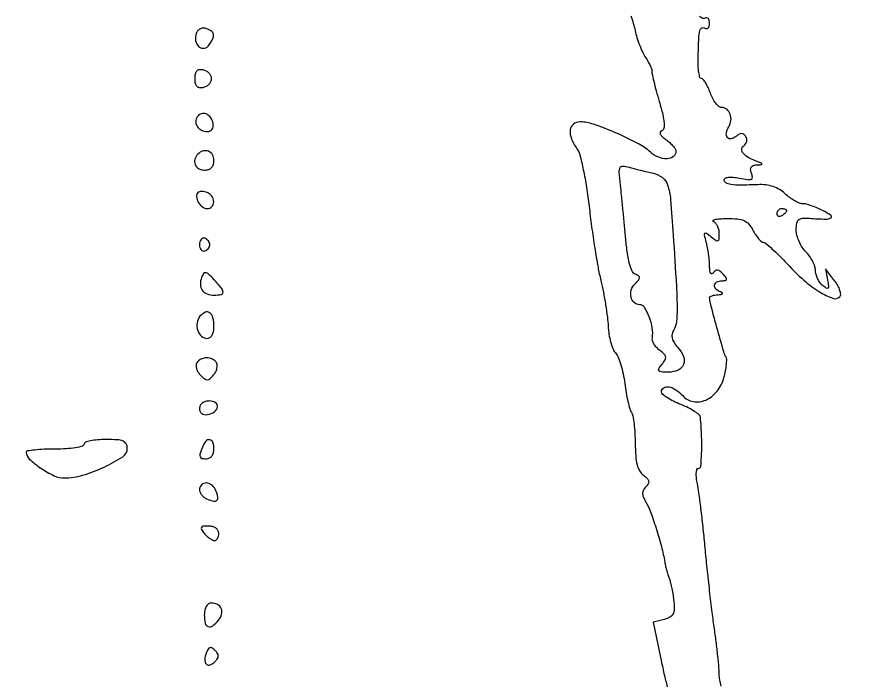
# Model space of a CAD drawing. Extents: x 0 to 4160, y 0 to 3120.
# Drawn here: x 3352 to 3526.5, y 727 to 864.9 of the extents above; entities that cross this region are included whole.
import ezdxf

# ---------------------------------------------------------------- set-up
doc = ezdxf.new("R2010")
doc.units = 0

msp = doc.modelspace()

# ---------------------------------------------------------------- linework, layer by layer
for points in [[(4159.499279, 606.274193, 0.000001), (4159.667734, 974.478125, 0.000057), (4159.806661, 1380.08378, 0.000034), (4159.883999, 1862.25)], [(757.647081, 3119.740147, 0.000002), (520.492565, 3119.487217, 0.4139)], [(1964.75, 0.149832, 0.000016), (2717.930904, 0.232101, 0.000028), (3351.473438, 0.357111)], [(3479.652456, 865.063683, -0.01311), (3480.143354, 863.495633, -0.016345), (3480.512831, 862.014667, 0.022472), (3480.90567, 860.518346, 0.016662), (3481.467872, 858.903392, 0.016916), (3482.102273, 857.411844, 0.036031), (3482.711608, 856.31739, -0.015257), (3483.256005, 855.428513, -0.020278), (3483.692335, 854.587254, -0.018015), (3483.995239, 853.874579, -0.155154), (3484.015036, 853.533702, 0.118533), (3484.009352, 853.124174, 0.003588), (3484.398787, 851.455414, 0.006915), (3484.901902, 849.487273, 0.004703), (3485.526295, 847.261554, -0.010637), (3486.259848, 844.522125, -0.039818), (3486.544847, 842.764742, -0.074189), (3486.471797, 841.674885, -0.264419), (3486.021576, 841.173859, 0.22332), (3485.73382, 840.899713, 0.21035), (3485.751909, 840.493208, 0.093635), (3486.158934, 839.953157, 0.031813), (3486.929852, 839.33658, -0.029094), (3487.722218, 838.709876, -0.034201), (3488.391894, 838.026214, -0.036542), (3488.86434, 837.383167, -0.141071), (3489, 836.911911, -0.23274), (3488.468357, 835.83164, -0.155682), (3487.148643, 835.354038, -0.107026), (3485.362693, 835.669607, -0.085264), (3483.699119, 836.708523, 0.061604), (3480.972069, 838.595532, 0.019062), (3476.456502, 840.744247, 0.017939), (3471.857414, 842.52883, 0.083763), (3469.064619, 843, 0.169824), (3467.700491, 842.522917, 0.198488), (3467.03981, 841.33071, 0.124535), (3467.283434, 839.518603, 0.057457), (3468.423948, 837.412043, -0.08889), (3469.039943, 836.081904, -0.011919), (3469.754042, 833.066731, -0.013461), (3470.425185, 829.415691, -0.010956), (3470.952343, 825.474301, 0.006218), (3471.473368, 821.276414, 0.005267), (3472.125841, 816.853218, 0.005315), (3472.805808, 812.834685, 0.014802), (3473.396304, 810.034764, -0.011262), (3473.922349, 807.625035, -0.008521), (3474.394739, 804.958937, -0.008626), (3474.752595, 802.439091, -0.019738), (3474.914214, 800.527574, 0.028053), (3475.079644, 798.894716, 0.027196), (3475.427669, 797.273323, 0.028262), (3475.891516, 795.884439, 0.083551), (3476.411632, 795.027574, -0.082311), (3476.961755, 794.126285, -0.021719), (3477.527345, 792.529052, -0.02144), (3478.020582, 790.629307, -0.020542), (3478.357563, 788.66707, 0.01126), (3478.653145, 786.731171, 0.013195), (3479.022911, 784.910987, 0.012169), (3479.411411, 783.396726, 0.07524), (3479.742236, 782.66707, -0.099879), (3480.039626, 781.915479, -0.014294), (3480.28677, 780.270113, -0.015768), (3480.464167, 778.281526, -0.012872), (3480.531874, 776.146082, 0.017699), (3480.637813, 773.585397, 0.044548), (3480.945639, 771.745595, 0.063632), (3481.470161, 770.439602, 0.108023), (3482.247076, 769.561284, -0.038056), (3483.028149, 768.89339, -0.14764), (3483.326812, 768.338957, -0.183488), (3483.236453, 767.786029, -0.06521), (3482.740243, 767.140243, 0.068627), (3482.231757, 766.46908, 0.125233), (3482.054748, 765.809408, 0.104506), (3482.202442, 765.062692, 0.038699), (3482.700857, 764.107397, -0.052249), (3483.646464, 762.168899, -0.010942), (3484.863331, 758.587749, -0.012157), (3485.978701, 754.728729, -0.021687), (3486.679315, 751.5, 0.013886), (3486.854993, 750.624743, 0.009663), (3487.099668, 749.646875, 0.009755), (3487.371101, 748.717011, 0.019825), (3487.627294, 748, -0.035039), (3487.882011, 747.212324, -0.011281), (3488.150254, 746.013634, -0.01119), (3488.389446, 744.662485, -0.012312), (3488.559387, 743.344285, -0.02925), (3488.6351, 741.666871, -0.118586), (3488.384392, 740.682751, -0.152105), (3487.754153, 740.055049, -0.058964), (3486.590041, 739.611955), (3484.292619, 739.035339), (3485.928466, 731.068847, 0.00639), (3486.607362, 727.964546, 0.009146), (3487.294649, 725.231645, 0.005626)], [(3498.429427, 725.711057, -0.023437), (3498.109045, 727.059268, -0.046835), (3498.007544, 728.149421, 0.022915), (3497.946708, 729.498589, 0.004079), (3497.696895, 732.012642, 0.004403), (3497.353882, 734.956242, 0.003958), (3496.947504, 738, -0.004646), (3496.478659, 741.548855, -0.002262), (3495.94274, 746.0875, -0.002244), (3495.42762, 750.815501, -0.003241), (3495.018111, 755, 0.00368), (3494.635422, 758.875402, 0.003919), (3494.203068, 762.664062, 0.00373), (3493.781309, 765.917261, 0.018116), (3493.461775, 767.75, -0.024841), (3493.26175, 768.996052, -0.042845), (3493.236711, 770.045313, -0.056961), (3493.366939, 770.779383, -0.331783), (3493.662813, 771, 0.385876), (3494.149551, 771.441359, 0.014275), (3494.335761, 774.129379, 0.019519), (3494.341183, 777.555446, 0.01187), (3494.0935, 781.59831, 0.200076), (3493.823439, 782.117223, 0.029537), (3492.852466, 782.835545, 0.029468), (3491.538764, 783.585913, 0.021441), (3490, 784.267865, -0.02188), (3488.467907, 784.94847, -0.030911), (3487.175, 785.694937, -0.031492), (3486.234771, 786.407286, -0.218235), (3486, 786.919555, -0.259417), (3486.453986, 787.735681, -0.186557), (3487.500317, 787.933263, -0.101422), (3488.975699, 787.336452, -0.062253), (3490.401942, 786.108353, 0.166168), (3492.597564, 784.891985, 0.148843), (3495.19151, 785.201962, 0.123485), (3497.535406, 787.021739, 0.099197), (3498.977613, 789.881093, 0.018592), (3499.302715, 791.255803, 0.023441), (3499.495699, 792.548741, 0.022528), (3499.55612, 793.62189, 0.142138), (3499.410912, 794.144147, -0.069525), (3498.929651, 795.237207, -0.001896), (3497.524165, 800.273828, -0.001996), (3496.163314, 805.301334, -0.065181), (3496, 806.54879, -0.282388), (3496.110228, 806.728398, -0.043966), (3496.514062, 806.890648, -0.038017), (3497.079417, 807.015981, -0.024275), (3497.75, 807.078947, 0.021021), (3498.416573, 807.137165, 0.185333), (3498.672067, 807.275306, 0.449116), (3498.648042, 807.45138, 0.051902), (3498.25, 807.662281, -0.104655), (3497.311678, 808.293367, -0.227126), (3497.042115, 809.097383, -0.249817), (3497.502861, 809.752703, -0.117636), (3498.539427, 810, 0.033553), (3499.312912, 810.051963, 0.325462), (3499.536787, 810.266225, 0.216837), (3499.444026, 810.63099, 0.018009), (3498.789427, 811.389335, 0.038751), (3498.142958, 811.98583, 0.137064), (3497.62667, 812.20127, 0.192921), (3497.180781, 812.083479, 0.089898), (3496.765313, 811.639335, -0.184166), (3496.48029, 811.429854, -0.34502), (3496.23108, 811.533725, -0.100546), (3496.058506, 812.070597, -0.024757), (3496.001658, 813, 0.019852), (3495.943243, 814.138039, 0.011476), (3495.787395, 815.5, 0.011457), (3495.567961, 816.861494, 0.01883), (3495.31293, 818, -0.007891), (3494.940765, 819.506184, -0.244375), (3495.034175, 819.867634, -0.385293), (3495.33265, 819.89849, -0.013599), (3496.326585, 819.127555, 0.017908), (3497.295126, 818.389594, 0.253851), (3497.7131, 818.340007, 0.283829), (3497.951559, 818.66124, 0.021368), (3498, 819.794222, 0.056711), (3497.906997, 820.611552, 0.057609), (3497.632812, 821.382508, 0.063522), (3497.22848, 821.994756, 0.119753), (3496.75, 822.337719, -0.54588), (3496.712914, 822.532741, -0.139943), (3497.065987, 822.717133, -0.03405), (3498.09261, 822.856713, -0.011929), (3499.58102, 822.921053, -0.024348), (3501.776478, 822.856611, -0.085743), (3503.140472, 822.509636, -0.110135), (3504.121117, 821.780184, -0.055171), (3505, 820.5, 0.023456), (3505.571629, 819.542691, 0.031184), (3506.182996, 818.734375, 0.032163), (3506.752782, 818.151688, 0.185145), (3507.148385, 818, -0.177955), (3507.634629, 817.821281, -0.008474), (3508.959998, 816.655572, -0.013016), (3510.502295, 815.176809, -0.008921), (3512.177536, 813.423223, 0.026434), (3515.571358, 810.111011, 0.041192), (3518.851742, 807.678613, 0.049811), (3521.57905, 806.340389, 0.294174), (3523.06091, 806.664902, 0.216433), (3523.245767, 807.160957, 0.061422), (3523.084556, 807.989065, 0.049847), (3522.647765, 808.981602, 0.035054), (3521.974323, 810), (3520.056629, 812.5), (3520.488041, 810.16098, -0.012804), (3520.690811, 808.878301, -0.221147), (3520.566973, 808.483716, -0.371247), (3520.247341, 808.445031, -0.02556), (3519.459726, 809.033424, -0.064884), (3518.900927, 809.635077, -0.044392), (3518.428795, 810.440553, -0.044462), (3518.107125, 811.314749, -0.066026), (3518, 812.122445, 0.081662), (3517.858189, 812.984929, 0.037586), (3517.4125, 814.035968, 0.03593), (3516.765369, 815.096153, 0.041409), (3516, 816, -0.054736), (3515.2343, 816.954589, -0.038664), (3514.5875, 818.169014, -0.039128), (3514.14551, 819.443263, -0.064002), (3514, 820.575366, -0.039994), (3514.110104, 821.949674, -0.175416), (3514.49935, 822.650167, -0.163384), (3515.265946, 822.967435, -0.033597), (3516.75, 822.969404, 0.007696), (3520.119051, 822.799289, 0.131857), (3521.187444, 823.046227, 0.559438), (3521.218008, 823.543924, 0.032832), (3519.635693, 824.506161, 0.018248), (3518.434342, 825.077962, 0.0182), (3517.193446, 825.561185, 0.018378), (3516.081136, 825.90307, 0.065455), (3515.34388, 826, -0.097968), (3514.645535, 826.138157, -0.031125), (3513.687048, 826.604539, -0.02972), (3512.658475, 827.270385, -0.029078), (3511.708187, 828.058006, 0.054182), (3510.526498, 828.941416, 0.053021), (3509.174212, 829.557929, 0.050447), (3507.660507, 829.898014, 0.041128), (3506, 829.961113, -0.007528), (3502.400611, 829.856079, -0.03951), (3500.426853, 829.984279, -0.091566), (3499.371934, 830.341452, -0.271841), (3499, 830.975, -0.2995), (3499.224004, 831.31542, -0.075), (3499.899813, 831.493092, -0.05024), (3500.913264, 831.500157, -0.025999), (3502.167837, 831.316433, 0.013224), (3503.912072, 831.015318, 0.133088), (3504.638396, 831.102984, 0.326449), (3504.88744, 831.504688, 0.072702), (3504.699222, 832.341433, -0.063245), (3504.516265, 833.088782, -0.169289), (3504.635094, 833.616124, -0.175218), (3505.051558, 833.943939, -0.068615), (3505.781385, 834.078947, 0.007322), (3506.708033, 834.135123, 0.299416), (3506.860298, 834.252575, 0.396893), (3506.792378, 834.403155, 0.009211), (3506, 834.71322, -0.035817), (3504.13994, 835.557682, -0.088797), (3502.975902, 836.489226, -0.190717), (3502.671399, 837.344994, -0.250599), (3503.080781, 838.049925, 0.097726), (3503.474686, 838.415716, 0.097626), (3503.700282, 838.90385, 0.098247), (3503.722971, 839.438444, 0.100366), (3503.539088, 839.936755, 0.078002), (3503.129172, 840.414373, 0.170328), (3502.684973, 840.585857, 0.137363), (3502.162191, 840.456808, 0.044453), (3501.5, 840, -0.11934), (3500.464146, 839.493007, -0.289172), (3499.696132, 839.769336, -0.219555), (3499.476746, 840.705534, -0.088103), (3499.973463, 841.957062, 0.110255), (3500.429529, 843.271582, 0.116984), (3500.268283, 844.624988, 0.135573), (3499.553683, 845.623853, 0.171734), (3498.490836, 846, -0.17594), (3497.920523, 846.207093, -0.052933), (3497.268906, 846.88125, -0.045826), (3496.645429, 847.851731, -0.036022), (3496.149845, 849, 0.022293), (3495.690809, 850.14925, 0.031806), (3495.175651, 851.119323, 0.032815), (3494.675529, 851.823767, 0.225032), (3494.30202, 852.001952, -0.334375), (3493.994909, 852.234358, -0.029105), (3493.768144, 853.251194, -0.029076), (3493.626183, 854.623361, -0.017761), (3493.610811, 856.251952, -0.003705), (3493.750193, 860.412472, -0.0445), (3493.957802, 862.002453, -0.226165), (3494.369365, 862.528793, -0.25958), (3495, 862.5, 0.146489), (3495.379403, 862.397987, 0.191582), (3495.70625, 862.538811, 0.134005), (3495.927049, 862.925364, 0.063222), (3496, 863.5, 0.0555), (3495.935388, 864.080297, 0.119904), (3495.737031, 864.480212, 0.189726), (3495.443829, 864.639133, 0.170441), (3495.104785, 864.564761, -0.160704), (3494.718783, 864.472387, -0.122111), (3494.304103, 864.612949, -0.094924), (3493.922037, 864.975437, -0.064087)]]:
    msp.add_lwpolyline(points, format="xyb")
for points in [[(3389.329363, 861.415924, 0.137947), (3389.187806, 859.885663, 0.166542), (3389.891165, 858.634039, 0.233039), (3391.016153, 858.32165, 0.207914), (3392.026328, 859.008359, 0.029379), (3392.782051, 860.375301, 0.154275), (3392.900493, 861.21484, 0.205202), (3392.503736, 861.832794, 0.057272), (3391.462146, 862.376152, 0.092829), (3390.810768, 862.495545, 0.105184), (3390.19085, 862.361182, 0.104713), (3389.67725, 861.985365, 0.091256)], [(3389, 852, 0.051314), (3389.09901, 851.037793, 0.141833), (3389.414557, 850.441706, 0.169023), (3389.958137, 850.167453, 0.080835), (3390.75, 850.190371, 0.076985), (3391.418687, 850.429863, 0.076288), (3391.985938, 850.86097, 0.081628), (3392.367648, 851.412083, 0.111169), (3392.5, 852, 0.111169), (3392.367648, 852.587917, 0.081628), (3391.985938, 853.13903, 0.076288), (3391.418687, 853.570137, 0.076985), (3390.75, 853.809629, 0.080835), (3389.958137, 853.832547, 0.169023), (3389.414557, 853.558294, 0.141833), (3389.09901, 852.962207, 0.051314)], [(3389.532624, 844.052786, 0.140675), (3389.238325, 843.005956, 0.150378), (3389.556117, 841.992904, 0.135832), (3390.426639, 841.26221, 0.107481), (3391.632341, 841, 0.107426), (3392.205027, 841.124479, 0.131351), (3392.62654, 841.471852, 0.120928), (3392.840657, 842.008508, 0.082815), (3392.823324, 842.667134, 0.103679), (3392.302492, 843.905288, 0.142821), (3391.371103, 844.66197, 0.182771), (3390.347864, 844.699843, 0.174919)], [(3389.666667, 836.333333, 0.126831), (3389.038601, 835.268934, 0.166841), (3389.094426, 834.150455, 0.169225), (3389.822676, 833.31303, 0.130671), (3391, 833, 0.072254), (3391.873159, 833.126841, 0.124864), (3392.5, 833.5, 0.124864), (3392.873159, 834.126841, 0.072254), (3393, 835, 0.130671), (3392.68697, 836.177324, 0.169225), (3391.849545, 836.905574, 0.166841), (3390.731066, 836.961399, 0.126831)], [(3484.262972, 832.348332, -0.110847), (3486.175672, 831.457554, -0.151191), (3487.264774, 829.912641, -0.056915), (3487.874517, 826.908256, -0.005538), (3488.434514, 819.5, -0.001445), (3489.092309, 808.814337, -0.013133), (3489.243237, 804.147074, -0.030168), (3489.097749, 801.468148, -0.101162), (3488.553894, 799.805939, 0.078342), (3488.212008, 798.901709, 0.108723), (3488.221919, 798.038262, 0.08879), (3488.609917, 797.133674, 0.038334), (3489.415669, 796.093185, -0.090389), (3490.566307, 794.238477, -0.18981), (3490.566024, 792.569396, -0.201016), (3489.441052, 791.414028, -0.100836), (3487.40894, 791, -0.01403), (3485.898501, 791.04239, -0.209934), (3485.439038, 791.275766, -0.327439), (3485.416308, 791.695563, -0.028494), (3486.089808, 792.608213, 0.039594), (3486.733039, 793.52156, 0.173066), (3486.856973, 794.160137, 0.163916), (3486.550869, 794.753917, 0.034639), (3485.647239, 795.515994, -0.050802), (3484.984347, 796.112685, -0.051539), (3484.458993, 796.828092, -0.056639), (3484.139297, 797.549279, -0.118627), (3484.097883, 798.157782, 0.085988), (3484.091246, 800.135111, 0.04707), (3483.445328, 802.478266, 0.046161), (3482.480613, 804.448606, 0.261538), (3481.498581, 805, -0.18455), (3480.336772, 805.443944, -0.156255), (3479.667317, 806.584409, -0.131402), (3479.727431, 808.067781, -0.121489), (3480.516791, 809.373934, 0.020882), (3481.25933, 810.181227, 0.171522), (3481.433718, 810.641531, 0.263228), (3481.24376, 810.995639, 0.049349), (3480.560811, 811.338291, -0.198541), (3479.918858, 811.946475, -0.038822), (3479.372493, 813.477303, -0.03062), (3478.912737, 815.699761, -0.013456), (3478.565263, 818.685418, 0.001066), (3478.297764, 821.614196, 0.000843), (3477.996358, 824.780664, 0.000852), (3477.706647, 827.718638, 0.002123), (3477.482014, 829.865779, -0.00829), (3477.230336, 832.596469, -0.130506), (3477.40014, 833.507775, -0.311316), (3477.952848, 833.826752, -0.049355), (3479.253261, 833.591705, 0.005681), (3480.311056, 833.303406, 0.002862), (3481.651644, 832.962525, 0.002841), (3483.041339, 832.625985, 0.004215)], [(3389.666667, 828.333333, 0.228002), (3389.366162, 827.475802, 0.104344), (3389.747442, 826.322224, 0.095783), (3390.6008, 825.345588, 0.166945), (3391.606989, 825, 0.20454), (3392.568199, 825.410382, 0.194016), (3392.964279, 826.400611, 0.156585), (3392.588249, 827.560823, 0.146107), (3391.597766, 828.32411, 0.042219), (3391.022153, 828.49089, 0.048251), (3390.452084, 828.548781, 0.054566), (3389.968997, 828.498236, 0.144015)], [(3512, 824.559017, -0.151918), (3511.934461, 824.34829, -0.038439), (3511.70625, 824.066025, -0.035638), (3511.382774, 823.768994, -0.029505), (3511, 823.5, -0.082592), (3510.6179, 823.343488, -0.161196), (3510.29375, 823.3746, -0.182303), (3510.078288, 823.586039, -0.108972), (3510, 823.940983, -0.093332), (3510.076123, 824.345238, -0.09642), (3510.29375, 824.688914, -0.099167), (3510.618444, 824.918938, -0.105053), (3511, 825, -0.042167), (3511.382849, 824.967655, -0.061769), (3511.70625, 824.870461, -0.081139), (3511.92554, 824.727648, -0.210953)], [(3390, 817.5, 0.064908), (3390.079656, 816.888977, 0.107546), (3390.315781, 816.428177, 0.143818), (3390.666526, 816.189601, 0.159683), (3391.075, 816.191667, 0.073624), (3391.485911, 816.399741, 0.066918), (3391.834219, 816.723802, 0.070382), (3392.069583, 817.110048, 0.102038), (3392.15, 817.5, 0.102038), (3392.069583, 817.889952, 0.070382), (3391.834219, 818.276198, 0.066918), (3391.485911, 818.600259, 0.073624), (3391.075, 818.808333, 0.159683), (3390.666526, 818.810399, 0.143818), (3390.315781, 818.571823, 0.107546), (3390.079656, 818.111023, 0.064908)], [(3390.440407, 810.705299, 0.092902), (3390.170742, 809.232866, 0.153971), (3390.552301, 808.040401, 0.151373), (3391.555852, 807.269374, 0.088894), (3393.059017, 807, 0.045785), (3394.491938, 807.131489, 0.364224), (3394.883904, 807.607176, 0.172699), (3394.579446, 808.437627, 0.01415), (3393.02902, 810.199226, 0.013801), (3391.881183, 811.365048, 0.144112), (3391.291807, 811.671373, 0.298888), (3390.854665, 811.492802, 0.058995)], [(3390.096054, 802.615738, 0.136399), (3389.485496, 801.254378, 0.117239), (3389.615869, 799.686062, 0.130339), (3390.410552, 798.461311, 0.186108), (3391.606989, 798, 0.160713), (3392.157867, 798.181761, 0.104077), (3392.607331, 798.688077, 0.079419), (3392.901841, 799.470334, 0.050435), (3393, 800.440983, 0.055953), (3392.791052, 802.302311, 0.177949), (3392.1202, 803.335712, 0.274792), (3391.16807, 803.43745, 0.112515)], [(3389.440693, 792.904039, 0.138594), (3389.290083, 792.37659, 0.074743), (3389.389499, 791.702837, 0.065029), (3389.711915, 790.991549, 0.057549), (3390.217578, 790.35385, 0.030231), (3391.071214, 789.597638, 0.172634), (3391.636728, 789.40859, 0.18228), (3392.176619, 789.624156, 0.034411), (3392.921993, 790.406007, 0.055445), (3393.352116, 791.059735, 0.059623), (3393.615437, 791.776508, 0.067131), (3393.681838, 792.445716, 0.130334), (3393.527073, 792.956195, 0.145502), (3392.688235, 793.704241, 0.113492), (3391.488923, 793.963948, 0.112304), (3390.286458, 793.674227, 0.140187)], [(3390, 783.426676, 0.099154), (3390.121465, 782.820192, 0.133817), (3390.46353, 782.380696, 0.126354), (3390.99829, 782.159635, 0.083236), (3391.667134, 782.176676, 0.100818), (3393.099763, 782.769787, 0.210781), (3393.729914, 783.770795, 0.297834), (3393.327282, 784.642779, 0.14074), (3392.083333, 785, 0.066422), (3391.248452, 784.888599, 0.09567), (3390.58104, 784.561201, 0.111791), (3390.15323, 784.054646, 0.12024)], [(3366, 776, -0.339565), (3365.696775, 775.604992, -0.024068), (3364.25, 775.291667, -0.025878), (3362.316313, 775.071434, -0.015416), (3360, 775, 0.009935), (3357.699536, 774.954283, 0.01644), (3355.7625, 774.813372, 0.010358), (3354.218087, 774.617409, 0.371806), (3354, 774.364671, 0.210668), (3354.631947, 772.931369, 0.036215), (3357.021082, 771.046825, 0.038942), (3359.774068, 769.479221, 0.110392), (3361.918169, 769, 0.072427), (3365.702036, 769.550997, 0.03732), (3370.184491, 771.257718, 0.032931), (3374.046103, 773.388693, 0.25553), (3375, 775.133325, 0.120403), (3374.769862, 776.07517, 0.176365), (3374.147324, 776.646296, 0.084004), (3372.910795, 776.930086, 0.014497), (3370.5, 777, 0.020945), (3368.775243, 776.927717, 0.033738), (3367.321875, 776.70625, 0.036969), (3366.267028, 776.388512, 0.31052)], [(3390.606989, 775.418213, 0.013436), (3390.0888, 773.951151, 0.168163), (3390.100721, 773.370956, 0.274596), (3390.465711, 773.075161, 0.036287), (3391.5, 773, 0.130775), (3392.075754, 773.153209, 0.10214), (3392.5625, 773.583333, 0.08892), (3392.888136, 774.230589, 0.072314), (3393, 775, 0.07973), (3392.779244, 776.375605, 0.276633), (3392.125027, 776.941099, 0.272501), (3391.308319, 776.634558, 0.07847)], [(3390, 766.606989, 0.104296), (3390.122236, 766.027358, 0.066683), (3390.482669, 765.437957, 0.062725), (3391.014932, 764.928518, 0.068054), (3391.643128, 764.58345, 0.040452), (3392.959115, 764.197115, 0.252704), (3393.608769, 764.391231, 0.252704), (3393.802885, 765.040885, 0.040452), (3393.41655, 766.356872, 0.128339), (3392.61291, 767.478549, 0.156445), (3391.420739, 767.959493, 0.212806), (3390.422583, 767.599342, 0.204054)], [(3391, 757.5, 0.031583), (3391.54111, 756.925951, 0.034151), (3392.136985, 756.440625, 0.036411), (3392.700558, 756.100931, 0.117955), (3393.122445, 756, 0.167044), (3393.457225, 756.115056, 0.095133), (3393.742218, 756.440625, 0.075975), (3393.93488, 756.926247, 0.056567), (3394, 757.5, 0.132926), (3393.840705, 758.088601, 0.107148), (3393.396259, 758.573317, 0.089651), (3392.713548, 758.891732, 0.064485), (3391.877555, 759, 0.02153), (3390.749908, 758.95142, 0.243483), (3390.38379, 758.719951, 0.285199), (3390.394365, 758.317973, 0.027702)], [(3391, 740.5, 0.054427), (3391.184423, 738.810784, 0.259252), (3391.80536, 738.10967, 0.256137), (3392.735607, 738.262519, 0.053482), (3393.963645, 739.456195, 0.107842), (3394.598818, 740.682617, 0.168785), (3394.514876, 741.856261, 0.175838), (3393.72989, 742.692263, 0.117725), (3392.440983, 743, 0.15208), (3391.856992, 742.818168, 0.111514), (3391.394098, 742.316268, 0.083213), (3391.09772, 741.521252, 0.047734)], [(3391.409244, 732.624089, 0.072159), (3391.091174, 731.217175, 0.219336), (3391.422432, 730.319633, 0.29781), (3392.205275, 730.155634, 0.103621), (3393.216667, 730.816667, 0.051746), (3393.732364, 731.451783, 0.143917), (3393.896548, 731.996548, 0.145657), (3393.739052, 732.539301, 0.053474), (3393.232783, 733.167217, 0.053524), (3392.629413, 733.653597, 0.218633), (3392.174991, 733.718105, 0.19067), (3391.787781, 733.413665, 0.040341)]]:
    msp.add_lwpolyline(points, format="xyb", close=True)

doc.saveas('drawing.dxf')
